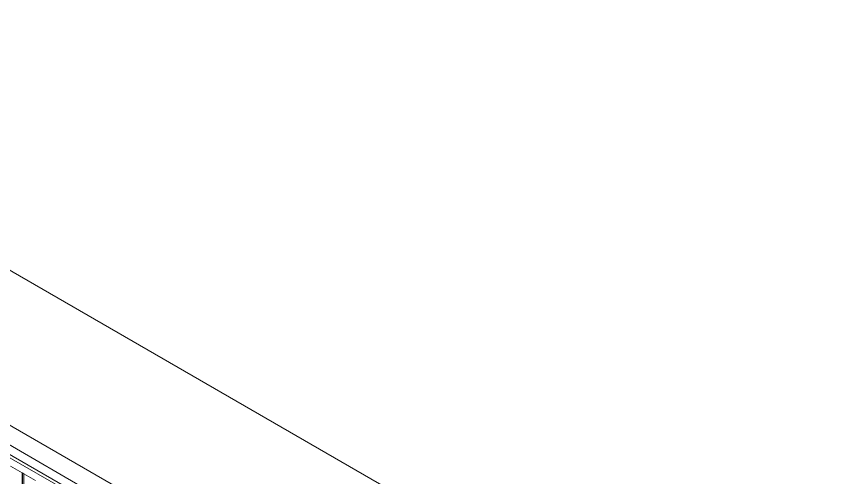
# Model space of a CAD drawing. Header units: inches. Extents: x 0.1 to 10.9, y 0 to 8.5.
# Drawn here: x 9.602 to 10.176, y 2.666 to 2.989 of the extents above; entities that cross this region are included whole.
import ezdxf

# ---------------------------------------------------------------- set-up
doc = ezdxf.new("R2010")
doc.units = ezdxf.units.IN
doc.header["$MEASUREMENT"] = 0

msp = doc.modelspace()

# ---------------------------------------------------------------- linework, layer by layer
at = {"color": 7, "linetype": 'Continuous', "lineweight": 18}
for p, q in [((10.68791, 2.18192), (8.36789, 3.52124)), ((10.5941, 2.12777), (8.27408, 3.46708)), ((10.57637, 2.11753), (8.25635, 3.45685)), ((8.25428, 3.45565), (10.5743, 2.11634)), ((10.5941, 2.11386), (8.27408, 3.45318)), ((9.60616, 2.66979), (9.59806, 2.67447)), ((9.60734, 2.66911), (9.60616, 2.66979)), ((9.60616, 2.66979), (9.60616, 2.6589)), ((9.6064, 2.66965), (9.6064, 2.65904)), ((9.61544, 2.66443), (9.60734, 2.66911)), ((9.60734, 2.65822), (9.60734, 2.66911))]:
    msp.add_line(p, q, dxfattribs=at)

doc.saveas('drawing.dxf')
